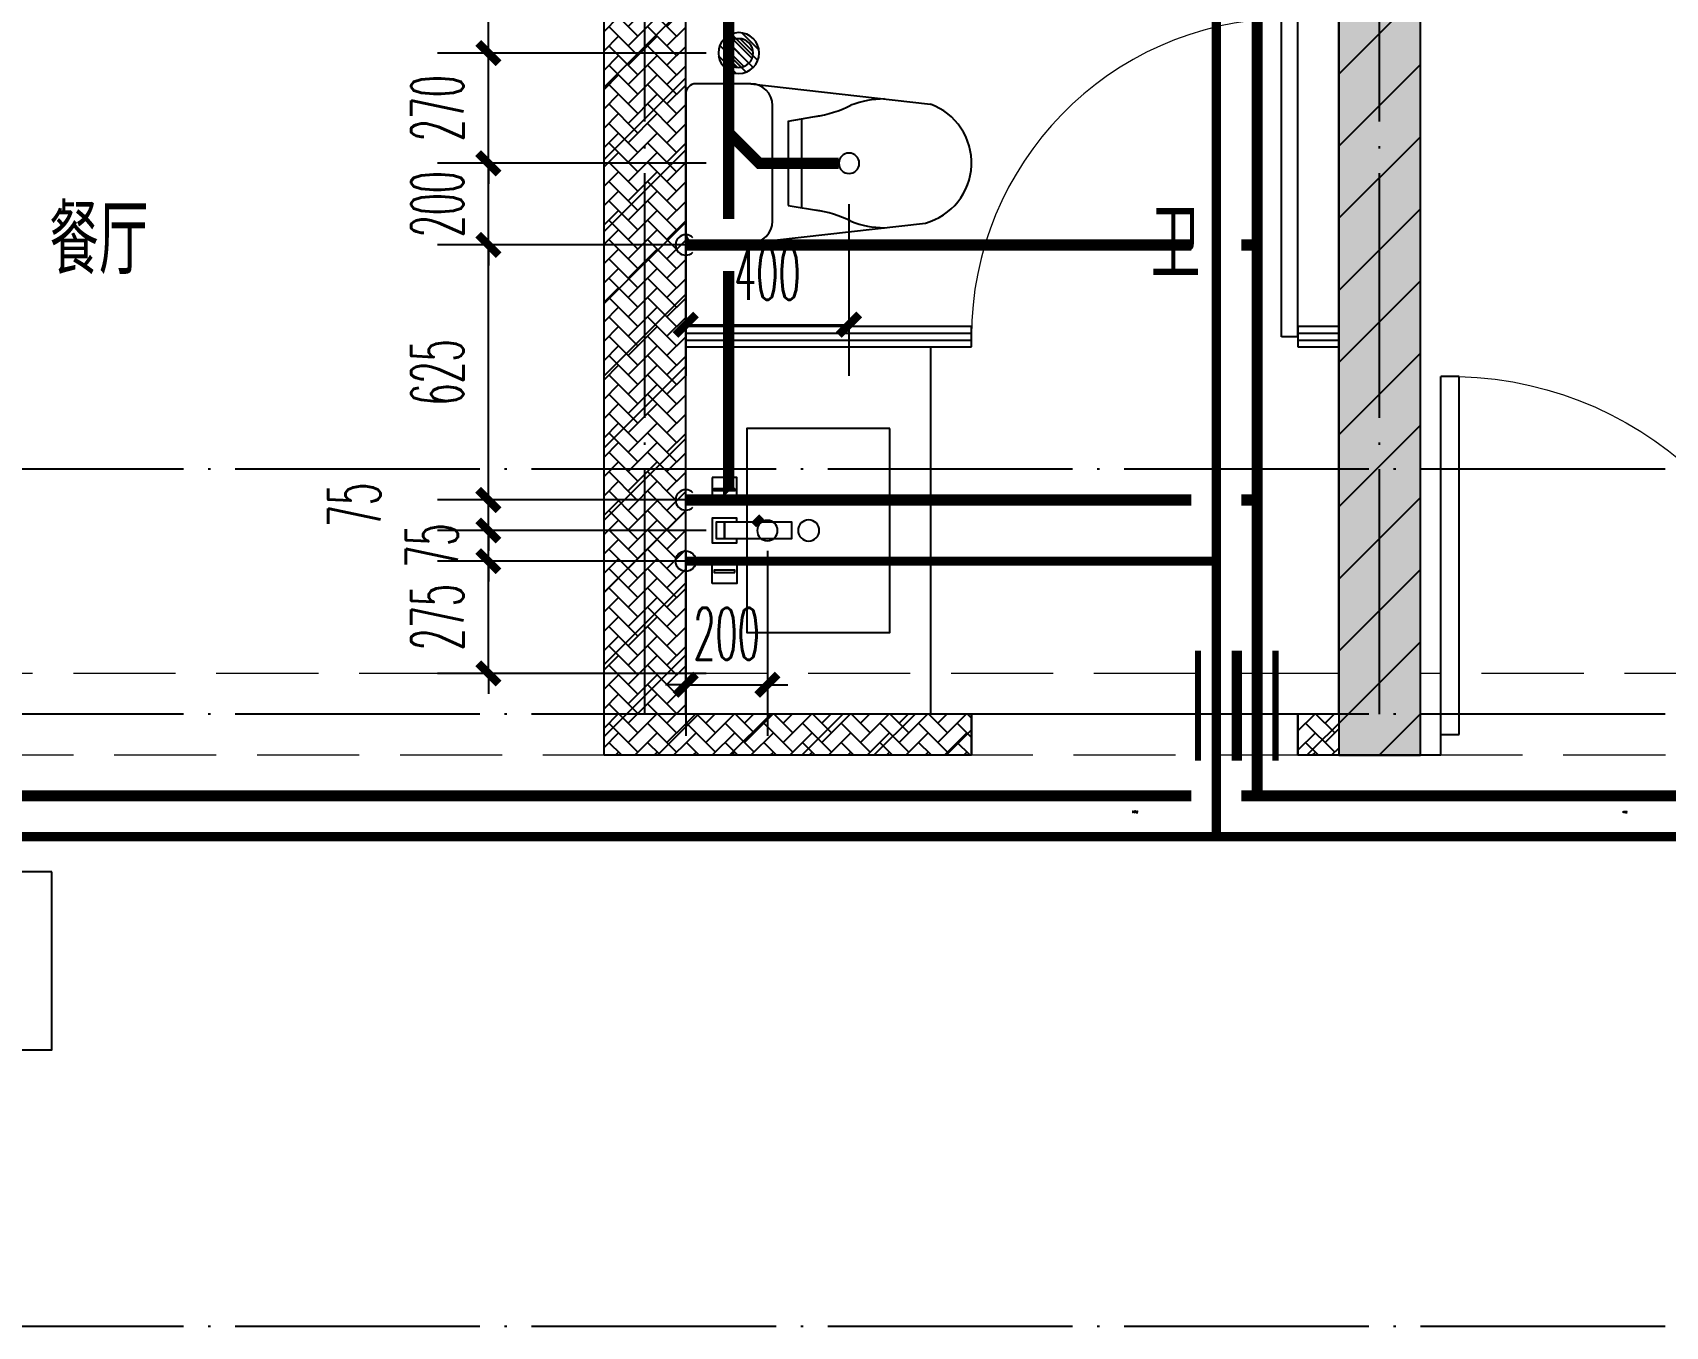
# Model space of a CAD drawing. Extents: x 27938 to 1507990, y 110129 to 923079.
# Drawn here: x 1218264 to 1222264, y 585624 to 588794 of the extents above; entities that cross this region are included whole.
import ezdxf

# ---------------------------------------------------------------- set-up
doc = ezdxf.new("R2010")
doc.units = 0
doc.header["$LTSCALE"] = 1000
doc.header["$MEASUREMENT"] = 0
doc.linetypes.add('DASH', pattern=[0.35, 0.25, -0.1])
doc.linetypes.add('DOTE', pattern=[2.4200000000000004, 2, -0.2, 0.02, -0.2])
for name, color, linetype in [('----建筑底图', 8, 'Continuous'), ('COLUMN', 9, 'Continuous'), ('CURTWALL', 4, 'Continuous'), ('DIM_SYMB', 3, 'Continuous'), ('DOTE', 1, 'Continuous'), ('EQUIP_地漏', 7, 'Continuous'), ('EQUIP_污水', 7, 'Continuous'), ('IP-bath&kitchen-JOHNSON', 4, 'Continuous'), ('LVTRY', 6, 'Continuous'), ('P-bath&kitchen-JOHNSON', 4, 'Continuous'), ('PIPE-不分区热给水', 5, 'RJ'), ('PIPE-不分区给水', 3, 'J'), ('PIPE-污水', 2, 'W'), ('PUB_HATCH', 8, 'Continuous'), ('PUB_TEXT', 4, 'Continuous'), ('VALVE_不分区给水', 7, 'Continuous'), ('VPIPE-不分区热给水', 5, 'Continuous'), ('VPIPE-不分区给水', 3, 'Continuous'), ('WALL', 9, 'Continuous'), ('WINDOW', 4, 'Continuous'), ('WINDOW_TEXT', 7, 'Continuous'), ('保温', 6, 'Continuous')]:
    doc.layers.add(name, color=color, linetype=linetype)
doc.layers.add('S-L主梁线', color=4, linetype='DASH', plot=False)
doc.styles.add('_TCH_DIM_T3', font='SIMPLEX.shx', dxfattribs={"width": 0.4941176470588236, "bigfont": 'GBCBIG.shx'})
doc.styles.add('_TCH_WINDOW', font='SIMPLEX.shx', dxfattribs={"width": 0.7, "height": 3.5, "bigfont": 'GBCBIG.shx'})
doc.styles.get("Standard").update_dxf_attribs({"font": 'gbenor.shx', "bigfont": 'gbcbig.shx'})
doc.linetypes.add('J', pattern='A,3,-0.2,["J",Standard,S=0.25,R=0,X=-0.1,Y=-0.115],-0.2', length=3.4)
doc.linetypes.add('RJ', pattern='A,3,-0.2,["RJ",Standard,S=0.25,R=0,X=-0.1,Y=-0.115],-0.35', length=3.55)
doc.linetypes.add('W', pattern='A,3,-0.2,["W",Standard,S=0.25,R=0,X=-0.1,Y=-0.115],-0.2', length=3.4)
doc.dimstyles.new('_TWT_ARCH&&50', dxfattribs={"dimtxt": 127.5, "dimasz": 50, "dimexe": 125, "dimexo": 150, "dimgap": 61.25000000000001, "dimtad": 1, "dimdec": 0, "dimzin": 0, "dimdsep": 46, "dimtxsty": '_TCH_DIM_T3', "dimblk": 'ARCHTICK', "dimcen": 0.09, "dimclrt": 7, "dimazin": 2, "dimtfac": 1, "dimtdec": 0, "dimtix": 1, "dimtmove": 2, "dimatfit": 3, "dimfxl": 1, "dimtolj": 1, "dimtzin": 0, "dimarcsym": 0})
pattern_1 = [(45, (0, 0), (0, 47.41575231924514), [100.584, -33.528]), (135, (23.70786, 23.70786), (3.05311331771918e-15, 47.41575231924513), [100.584, -33.528])]
pattern_2 = [(45, (0, 89.755675), (-88.38838300365748, 88.3883830036575), [])]

# ---------------------------------------------------------------- blocks, each defined once
blk = doc.blocks.new('GFDGFSDFGD')
at = {"layer": 'PUB_HATCH'}
blk.add_hatch(color=256, dxfattribs=at).paths.add_polyline_path([(440466.568470567, 373023.7242148577), (440466.568470567, 372823.7242148577), (440816.568470567, 372823.7242148577), (440816.5684693679, 370023.7242154307), (441016.5684693679, 370023.7242154307), (441016.568470567, 373023.7242148577)])
at = {"layer": 'COLUMN', "color": 6}
for p, q in [((441016.5684693679, 370023.7242154307), (441016.568470567, 373023.7242148577)), ((440816.568470567, 372823.7242148577), (440816.5684693679, 370023.7242154307)), ((440816.5684693679, 370023.7242154307), (441016.5684693679, 370023.7242154307))]:
    blk.add_line(p, q, dxfattribs=at)
blk = doc.blocks.new('GDFGDGRD')
at = {"layer": '保温', "linetype": 'ByBlock', "ltscale": 10}
h = blk.add_hatch(dxfattribs=at)
h.set_pattern_fill('AR-HBONE', color=251, scale=55)
h.set_pattern_definition(pattern_1)
h.paths.add_polyline_path([(439016.5790388767, 370023.7249376682), (439016.5712974954, 372023.7235304342), (439216.5712974836, 372023.7237229171), (439216.5790388649, 370023.7251301511)])
h = blk.add_hatch(dxfattribs=at)
h.set_pattern_fill('AR-HBONE', color=251, scale=55)
h.set_pattern_definition(pattern_1)
h.paths.add_polyline_path([(439216.5790388254, 370023.7249240499), (439216.5783954095, 370123.7247249204), (439916.5783955253, 370123.7247250654), (439916.5790389413, 370023.724924195)])
h = blk.add_hatch(dxfattribs=at)
h.set_pattern_fill('AR-HBONE', color=251, scale=55)
h.set_pattern_definition(pattern_1)
h.paths.add_polyline_path([(440716.5790389128, 370023.7249240321), (440716.5783954969, 370123.7247249025), (440816.5681615616, 370123.724930781), (440816.5688049775, 370023.7251299106)])
blk = doc.blocks.new('rrrrrrrrrrrra')
at = {"color": 0}
for p, q in [((252.6024353011744, 483.7312025176361), (-87.39756469882559, 483.7312025176361)), ((-112.3975646988256, 458.7312025176361), (-112.3975646988256, 324.3323662159964)), ((277.6024353011744, 324.3323662159964), (277.6024353011744, 458.7312025176361)), ((-112.3975646988256, 324.3323662159964), (-63.69972878636327, -103.3637925456278)), ((277.6024353011744, 324.3323662159964), (227.5135563242948, -115.5808400628157)), ((-59.12511469877791, 271.0599162159488), (224.3299853011267, 271.0599162159488)), ((-20.6103619200876, 232.4137265472673), (-34.18044077546801, 153.6153487120755)), ((191.3197469591396, 200.4502565474249), (-26.11487635679077, 200.4502565474249)), ((185.8152325224364, 232.4137265477329), (-20.6103619200876, 232.4137265472673)), ((185.8152325224364, 232.4137265477329), (199.3853113778168, 153.6153487125412))]:
    blk.add_line(p, q, dxfattribs=at)
for centre, radius, start, end in [((-87.39756469882559, 458.7312025176361), 25, 90, 180), ((252.6024353011744, 458.7312025176361), 25, 0, 90), ((-59.12511469877791, 324.3323662164621), 53.27245000000602, 180, 270), ((224.3299853008939, 324.3323662164621), 53.27245000000253, 270, 0), ((-322.583031725022, 209.8070477982983), 293.8257332377133, 333.5368539848596, 351.4828191908725), ((487.787902327138, 209.8070477982983), 293.8257332377133, 188.5171808091275, 206.4631460151405), ((148.969911527005, -3.179016253445297), 224.0767612256445, 158.5202191710939, 180), ((16.2349590753438, -3.179016253445297), 224.0767612256723, 0, 21.47978082890611), ((83.83053322241176, -63.61970424279571), 152.7899563564, 195.0773243454172, 340.1181212308546)]:
    blk.add_arc(centre, radius, start, end, dxfattribs=at)
blk = doc.blocks.new('A$C1E0F638F')
at = {"color": 0}
for points in [[(499.7003750004806, 435.1003879043274), (499.7003750004806, 85.1003879038617), (-4.325015470385551e-05, 85.10038790432736), (-4.325015470385551e-05, 435.1003879038617)], [(269.850552206859, 30.00024752598256), (229.850552206859, 30.00024752644822), (229.850552206859, 195.0002475259826), (269.850552206859, 195.0002475264482)], [(119.850552206859, 0.0002475259825587273), (179.850552206859, 0.0002475259825587273), (179.850552206859, 60.00024752598256), (119.850552206859, 60.00024752598256)], [(146.850552206859, 55.00024752598256), (152.850552206859, 55.00024752644822), (152.850552206859, 5.00024752644822), (146.850552206859, 5.00024752644822)], [(379.850552206859, 0.0002475259825587273), (319.850552206859, 0.0002475264482200146), (319.850552206859, 60.00024752644822), (379.850552206859, 60.00024752644822)], [(352.850552206859, 55.00024752598256), (346.850552206859, 55.00024752598256), (346.850552206859, 5.000247525982559), (352.850552206859, 5.000247525982559)], [(229.850552206859, 30.00024752644822), (269.850552206859, 30.00024752598256), (269.850552206859, 10.00024752598256), (229.850552206859, 10.00024752644822)]]:
    blk.add_lwpolyline(points, close=True, dxfattribs=at)
blk.add_lwpolyline([(269.850552206859, 60.00024752598256), (279.850552206859, 60.00024752598256), (279.850552206859, 0.0002475264482200146), (219.850552206859, 0.0002475259825587273), (219.850552206859, 60.00024752598256), (229.850552206859, 60.00024752644822)], dxfattribs=at)
blk.add_circle((249.850552206859, 236.2614032463171), 26, dxfattribs=at)
blk = doc.blocks.new('$lvtry$00000171')
at = {"color": 0}
for p, q in [((-74.24621202462731, 10.60660171788186), (-10.60660171788186, 74.24621202462731)), ((-69.81875867368217, -27.39235180270043), (27.39235180242758, 69.81875867368217)), ((-53.03300858900184, -53.03300858886359), (53.03300858900184, 53.03300858886359)), ((-27.39235180242758, -69.81875867368217), (69.81875867368217, 27.39235180270043)), ((10.60660171788186, -74.24621202462731), (74.24621202462731, -10.60660171788186))]:
    blk.add_line(p, q, dxfattribs=at)
blk.add_circle((0, 0), 75, dxfattribs=at)
blk.add_point((0, 0), dxfattribs=at)
blk = doc.blocks.new('135')
blk.add_hatch(color=0).paths.add_polyline_path([(4.76418280357393, 1.812162386259842), (3.614183923258678, -0.9586682789313272), (-4.698308072380313, 2.491328362025341), (-3.548309192054148, 5.262159027231063)])
at = {"color": 0}
for p, q in [((-6.34257382159194, 2.632406550414998), (5.421245566391007, -2.250020692198631)), ((-5.698204626369259, 2.906323017595241), (-5.160113183243083, 2.682994842084553)), ((-5.555794630552554, 18.93025617586591), (-3.355794630551827, 19.41189882087838)), ((-3.355794630551827, 19.41189882087838), (-5.502586708164016, 19.38346581543646)), ((5.249555696867901, 10.9245783101278), (-5.25044430312846, 10.93328680312606)), ((5.227938415449898, 9.660595023749009), (-5.205485498692723, 9.660595023727183)), ((-5.160113183243083, 2.682994842084553), (-3.818447822857706, 5.915630618167598)), ((-5.000000000007275, 10.93307908955376), (-5.000000000007275, 30.53458335841333)), ((-3.818447822857706, 5.915630618167598), (5.417654394495911, 2.08230101709978)), ((0, -9.095e-13), (-7.276000000000001e-12, 39.11915162772765)), ((5.617387633388716, 18.86060526279379), (3.417387633387988, 19.34224790780627)), ((3.417387633387988, 19.34224790780627), (5.564179711000178, 19.31381490236435)), ((4.075989034128724, -1.150334758983262), (5.417654394495911, 2.08230101709978)), ((4.999999999996362, 10.92478528669653), (4.999999999992723, 32.30060393840449)), ((4.075989034125087, -1.150334758983262), (5.7233188174323, -1.834038541420341))]:
    blk.add_line(p, q, dxfattribs=at)
for centre, radius, start, end in [((6.161034868437128, 15.83646535001662), 13.51105029248686, 151.0147378050733, 204.8403314206463), ((13.49583268638525, 4.204098348475781), 20.48112573357894, 163.092431708237, 182.0011966084188), ((-5.975522388205718, 3.562607190228845), 1, 184.2275252268287, 248.4661137629982), ((13.54264475737364, 4.193994001077044), 19.52885339284392, 163.7443120071847, 182.5268738689926), ((8.625610374787357, 15.4674340699994), 14.59806099666519, 166.2780045267358, 198.0953497200314), ((-5.467505949505721, 3.349919817060253), 0.5, 181.9385014602077, 247.2597126889964), ((-5.220308285297505, 22.14142036417525), 0.5, 335.7643365041333, 151.0147378054934), ((3.827398038803949, 18.06844884589281), 9.42220170707689, 155.7643365036202, 171.9772791662345), ((5.153695528464595, 22.26171150950449), 0.5, 29.84246110022977, 204.5740373216479), ((-5.946870150815811, 17.18555889137405), 11.70614123311011, 10.4750181798539, 24.57403732164799), ((29.07817214454553, 6.708467335577552), 24.03224306675829, 172.943947749341, 199.2318175570648), ((-6.288615623223449, 15.43590622998363), 12.3887641438454, 338.644919711974, 16.04760207510264), ((-6.035673477003001, 15.84248269684667), 13.39994098009156, 334.9111406033848, 29.84246110034611), ((26.37160870551816, 6.273545375245702), 20.6409126368038, 169.1453753653255, 199.9525787155704), ((5.869786496521555, -1.169297062749137), 1.170107913508445, 247.4597126892894, 19.95257871601565), ((5.914985297487874, -1.372233430550295), 0.5, 247.4597126892894, 19.23181755750988)]:
    blk.add_arc(centre, radius, start, end, dxfattribs=at)
blk.add_open_spline([(-5.000000000007275, 30.53458335841333), (-4.10443294849756, 31.33336597555081), (-2.288282033354334, 32.95324444101334), (0.90438098919185, 29.19536669430727), (3.450096077842316, 31.12548990286359), (4.999999999992723, 32.30060393840449)], degree=3, knots=[0, 0, 0, 0, 3.066329070407599, 6.218313121244897, 11.12413523619883, 11.12413523619883, 11.12413523619883, 11.12413523619883], dxfattribs=at)
blk = doc.blocks.new('SDFAWERAWER')
at = {"layer": 'LVTRY', "color": 0}
for p, q in [((593987.7654218215, -1242190.543110286), (593978.1679464299, -1242213.999597729)), ((594017.0860310916, -1242202.539954511), (593987.7654218215, -1242190.543110286)), ((594015.8193360465, -1242220.432964417), (594027.1688849085, -1242192.714558183)), ((594022.6186791044, -1242211.427743668), (594029.8341162818, -1242193.80586096)), ((594025.3530065713, -1242210.830205286), (594031.0932591765, -1242196.811088268)), ((594027.1688849085, -1242192.714558183), (594033.0323939191, -1242195.115424288)), ((594029.8341162818, -1242193.80586096), (594031.0932591765, -1242196.811088268)), ((594032.1593517042, -1242197.24760937), (594033.0323939191, -1242195.115424288)), ((594033.0323939191, -1242195.115424288), (594033.976751101, -1242197.369344781)), ((594033.7584905497, -1242197.902391045), (594033.9763517794, -1242197.370320023)), ((593941.1893833182, -1242210.071718162), (593783.7054442759, -1242594.768872668)), ((593964.6458707345, -1242219.669193542), (593807.1619316919, -1242604.366348048)), ((593941.1893833182, -1242210.071718162), (593964.6458707345, -1242219.669193542)), ((594007.4885557, -1242225.996441955), (593978.1679464299, -1242213.999597729)), ((594015.8193360465, -1242220.432964417), (594021.6828450572, -1242222.833830523)), ((594025.7000045974, -1242203.902384486), (594018.4845674199, -1242221.524267195)), ((594018.4845674199, -1242221.524267195), (594021.4897947444, -1242220.265124338)), ((594025.3530065713, -1242210.830205286), (594021.4897947444, -1242220.265124338)), ((594022.5558872721, -1242220.70164544), (594021.6828450572, -1242222.833830523)), ((594021.6828450572, -1242222.833830523), (594023.9367655669, -1242221.889473379)), ((594024.1550261178, -1242221.356427115), (594023.937164888, -1242221.888498138)), ((594027.746431214, -1242234.285170699), (594078.3911199654, -1242255.006992549)), ((594047.2517495372, -1242200.933083513), (594035.9092786319, -1242228.654386825)), ((594035.9092786319, -1242228.654386825), (594038.5747885434, -1242229.745009019)), ((594037.3439066054, -1242210.828683256), (594087.9885953569, -1242231.550505105)), ((594038.5747885434, -1242229.745009019), (594045.1743897707, -1242213.615406493)), ((594038.5747885434, -1242229.745009019), (594041.579694262, -1242228.485098852)), ((594041.579694262, -1242228.485098852), (594051.1771696536, -1242205.028611409)), ((594049.9172594484, -1242202.023705706), (594043.3176582216, -1242218.153308231)), ((594047.2517495372, -1242200.933083513), (594049.9172594484, -1242202.023705706)), ((594049.9172594484, -1242202.023705706), (594051.1771696536, -1242205.028611409)), ((594057.0670404839, -1242246.282014925), (594066.6645158757, -1242222.825527482)), ((593783.7054442759, -1242594.768872668), (593807.1619316919, -1242604.366348048)), ((593803.2340521519, -1242641.344911171), (593812.8315275433, -1242617.888423728)), ((593812.8315275433, -1242617.888423728), (593842.1521368134, -1242629.885267953)), ((593842.1521368134, -1242629.885267953), (593832.554661422, -1242653.341755396)), ((593845.157042532, -1242628.625357786), (593833.814571627, -1242656.346661099)), ((593847.8225524705, -1242629.715979991), (593836.4800815652, -1242657.437283303)), ((593845.157042532, -1242628.625357786), (593842.1521368134, -1242629.885267953)), ((593847.8225524705, -1242629.715979991), (593845.157042532, -1242628.625357786)), ((593847.1421213057, -1242661.799772115), (593858.4845922105, -1242634.078468803)), ((593849.807631217, -1242662.890394308), (593861.150102122, -1242635.169090996)), ((593852.0613105225, -1242661.945461682), (593862.0950347865, -1242637.422770285)), ((593858.4845922105, -1242634.078468803), (593861.150102122, -1242635.169090996)), ((593861.150102122, -1242635.169090996), (593862.0950347865, -1242637.422770285)), ((593803.2340521519, -1242641.344911171), (593832.554661422, -1242653.341755396)), ((593833.814571627, -1242656.346661099), (593832.554661422, -1242653.341755396)), ((593836.4800815652, -1242657.437283303), (593833.814571627, -1242656.346661099)), ((593847.1421213057, -1242661.799772115), (593849.807631217, -1242662.890394308))]:
    blk.add_line(p, q, dxfattribs=at)
blk.add_lwpolyline([(593823.4857289928, -1242716.975934958), (594045.7556563742, -1242173.940086161), (594036.5013807861, -1242170.150840413), (593814.2314534048, -1242713.186689209)], close=True, dxfattribs=at)
blk.add_arc((594075.2654484361, -1242240.036391133), 15.29342111015146, 281.7932153755734, 33.70187580186141, dxfattribs=at)
for centre, major_axis, start_param, end_param in [((593974.2417065077, -1242223.595433476), (3.926239933352681, 9.595835773426348), 0, 1.570796326794897), ((593816.7577674654, -1242608.292587982), (13.52371531371392, 33.05232318957029), 1.570796326794897, 3.141592653589793), ((593816.7577674654, -1242608.292587982), (3.926239933352681, 9.595835773426348), 1.570796326794897, 3.141592653589793)]:
    blk.add_ellipse(centre, major_axis=major_axis, ratio=1, start_param=start_param, end_param=end_param, dxfattribs=at)
at = {"layer": 'P-bath&kitchen-JOHNSON', "color": 0, "linetype": 'DASH'}
blk.add_arc((593809.7670385346, -1242714.004828131), 586.199339652145, 67.53694625199444, 157.1324720308851, dxfattribs=at)
at = {"layer": 'LVTRY', "color": 8, "xscale": -1, "rotation": 157.7329157530927}
blk.add_blockref('135', (594045.2713309255, -1242161.927690595), dxfattribs=at)
blk = doc.blocks.new('A$C5DCB2F21')
at = {"layer": 'IP-bath&kitchen-JOHNSON', "color": 0}
for p, q in [((-68.28558143033297, -213.1606503543517), (-157.7014214626688, -274.9614281078248)), ((68.16970908802614, -213.1606503543517), (157.5855491203619, -274.9614281078248)), ((-0.0579361711279489, -261.3536447175793), (-0.0579361711570528, -424.6555120690827))]:
    blk.add_line(p, q, dxfattribs=at)
for centre, major_axis, ratio, start_param, end_param in [((0.0421103943663184, -178.7724866370772), (-50.96224410476142, 6.55561e-11), 0.9900522014073144, -1.362970376127611, 4.504563029716158), ((0.0421103943663184, -177.7692267618913), (-26.80467913510691, 8.690706e-10), 0.9948122416210567, -1.167676844559286, 4.309269498205915)]:
    blk.add_ellipse(centre, major_axis=major_axis, ratio=ratio, start_param=start_param, end_param=end_param, dxfattribs=at)
at = {"layer": 'LVTRY', "color": 0}
for p, q in [((73.60639230580999, 0), (-73.60639230580999, 0)), ((-10.47308850636909, -173.5162652194049), (-10.47308850636909, -49.2578386965979)), ((10.5573092952909, -173.5162652194049), (10.5573092952909, -49.2578386965979))]:
    blk.add_line(p, q, dxfattribs=at)
blk.add_lwpolyline([(73.60639230580999, 0), (73.60639230580999, -15.772798351245), (-73.60639230580999, -15.772798351245), (-73.60639230580999, 0)], dxfattribs=at)
for points in [[(-26.29978149385716, -30.6730770759059, -0.3641418619200349), (-37.77772499481944, -15.772798351245, -0.0204951839784475)], [(-10.47308850636909, -49.43990604687496, 0.214893116671168), (-26.29978149385716, -30.6730770759059, 7.649644273232357)], [(10.5573092952909, -49.2578386965979, -0.2143900455666535), (26.29978149385716, -30.6730770759059, -7.649644273232357)], [(26.29978149385716, -30.6730770759059, 0.3641418619200187), (37.77772499482671, -15.772798351245, 0.0204951839784475)]]:
    blk.add_lwpolyline(points, format="xyb", dxfattribs=at)
blk.add_arc((0.0421103944609058, -173.5162652194049), 10.51519890083, 180, 0, dxfattribs=at)
for centre, major_axis, ratio, start_param, end_param in [((0.0421103943663184, -181.2952494334531), (53.64446843239703, 4.6092399e-09), 0.9875770290783108, 1.768090240399728, 7.656687720196345), ((-12.41473554639378, -164.737432311369), (1.3012e-12, 1.432845619463478), 0.8500000000096485, -1.570796326743344, 4.712388980436241), ((-12.41473554639378, -189.1718906858077), (-2.801241e-10, 1.432845619478029), 0.8500000000010158, 4.712388980259137, 10.99557428743872), ((12.49895633515552, -164.737432311369), (-1.089747e-10, 1.432845619463478), 0.8500000000096485, 4.712388980370823, 10.99557428755041), ((12.49895633515552, -189.1718906858077), (-3.904000999999999e-10, 1.43284561947803), 0.8500000000010156, 4.712388980193717, 10.9955742873733)]:
    blk.add_ellipse(centre, major_axis=major_axis, ratio=ratio, start_param=start_param, end_param=end_param, dxfattribs=at)
blk = doc.blocks.new('$TCHSYS$DOOR2D')
for p, q in [((0.45, 0.9750000000000001), (0.5000000000000002, 0.9750000000000001)), ((0.45, 0), (0.45, 0.9750000000000001)), ((0.5, 0), (0.5, 0.9750000000000001)), ((0.5, 0), (0.45, 0))]:
    blk.add_line(p, q)
at = {"lineweight": 13}
blk.add_arc((0.475, 0), 0.975, 91.4692835813538, 180, dxfattribs=at)
blk = doc.blocks.new('DSGDFGF')
at = {"layer": 'CURTWALL', "color": 0}
for p, q in [((676992.3193099007, 342105.3318189482), (676292.3193125755, 342105.3318188789)), ((676292.3193125755, 342105.3318188789), (676292.3193125804, 342055.3318188789)), ((676292.3193125771, 342088.6651522122), (676992.3193101969, 342088.6651522689)), ((676992.3193099055, 342055.3318189486), (676992.3193099007, 342105.3318189482)), ((677892.3193125913, 342105.3318190337), (677792.3193100533, 342105.3318190256)), ((677792.3193100533, 342105.3318190256), (677792.3193100581, 342055.3318190261)), ((677792.3193101969, 342088.6651523464), (677892.319312593, 342088.665152367)), ((677892.3193125962, 342055.3318190337), (677892.3193125913, 342105.3318190337)), ((676292.3193125788, 342071.9984855456), (676992.3193101985, 342071.9984856088)), ((676292.3193125804, 342055.3318188789), (676992.3193099055, 342055.3318189486)), ((677792.3193101985, 342071.9984856863), (677892.3193125946, 342071.9984857004)), ((677792.3193100581, 342055.3318190261), (677892.3193125962, 342055.3318190337))]:
    blk.add_line(p, q, dxfattribs=at)
at = {"layer": 'IP-bath&kitchen-JOHNSON', "color": 0}
for p, q in [((676542.331932724, 342985.0196551088), (677892.3295454062, 342985.0196507949)), ((676542.331932724, 342950.0196551071), (677192.3295454478, 342950.0196505642)), ((676542.331932724, 342940.0196551071), (677192.3413922582, 342940.0196503444)), ((677192.3413922582, 342940.0196503444), (677192.3413922533, 342950.0196505642)), ((677892.3295454031, 342940.0196503291), (677792.3295457542, 342940.0196503627)), ((677792.3295457542, 342930.0196503627), (677792.329545758, 342940.0196503627)), ((677892.3295454031, 342930.0196503291), (677792.3295457542, 342930.0196503627)), ((676542.331932724, 342905.019720073), (677892.3295454059, 342905.0196507949))]:
    blk.add_line(p, q, dxfattribs=at)
for points in [[(676542.3319719185, 343855.3312094221), (676542.3319289016, 342905.0196913155), (676292.3295242395, 342905.0197074407)], [(676492.3319719185, 343855.3312094221), (676492.331953106, 343005.0197000016), (676292.3295265906, 343005.0197000032)]]:
    blk.add_lwpolyline(points, dxfattribs=at)
at = {"layer": 'LVTRY', "color": 0}
blk.add_lwpolyline([(676892.3193115182, 341155.3318184384), (676292.319311518, 341155.3318184384), (676292.3193115267, 342055.3308562199), (676892.3193115271, 342055.3308562199)], close=True, dxfattribs=at)
at = {"layer": 'CURTWALL', "color": 0, "xscale": 800, "yscale": 800, "zscale": 50, "rotation": 5.54452612062199e-09}
blk.add_blockref('$TCHSYS$DOOR2D', (677392.3193099796, 342080.3318189853), dxfattribs=at)
at = {"layer": 'IP-bath&kitchen-JOHNSON', "color": 8}
for name, p, rotation in [('A$C5DCB2F21', (676542.3428769042, 343480.3272782623), 90.00848852444699), ('SDFAWERAWER', (-342526.1847909405, 1268090.515878983), 22.25976934310714)]:
    blk.add_blockref(name, p, dxfattribs=dict(at, rotation=rotation))
at = {"layer": 'LVTRY', "color": 8, "xscale": -0.6666666667107826, "yscale": 0.6666666667107826}
for p in [(676672.3319719185, 343725.3312094244), (676422.3295454204, 342775.3312094267)]:
    blk.add_blockref('$lvtry$00000171', p, dxfattribs=at)
at = {"layer": 'LVTRY', "color": 8, "extrusion": (0, 0, -1), "xscale": -1, "zscale": -1, "rotation": 270}
blk.add_blockref('rrrrrrrrrrrra', (-676776.0631769253, 342422.5730388308), dxfattribs=at)
at = {"layer": 'LVTRY', "color": 8, "xscale": -1, "rotation": 270}
blk.add_blockref('A$C1E0F638F', (676357.2294132968, 341355.6371924866), dxfattribs=at)
blk = doc.blocks.new('$DorLib2D$00000001')
for p, q in [((0.45, 0.9750000000000001), (0.5000000000000002, 0.9750000000000001)), ((0.45, 0), (0.45, 0.9750000000000001)), ((0.5, 0), (0.5, 0.9750000000000001)), ((0.5, 0), (0.45, 0))]:
    blk.add_line(p, q)
at = {"lineweight": 13}
blk.add_arc((0.475, 0), 0.975, 91.4692835813538, 180, dxfattribs=at)
blk = doc.blocks.new('A$C149A4CC3')
at = {"layer": 'PUB_HATCH'}
h = blk.add_hatch(dxfattribs=at)
h.set_pattern_fill('普通砖', color=256, scale=50, style=0)
h.set_pattern_definition(pattern_2)
h.paths.add_polyline_path([(-6599.999989863069, -19510.08435540341), (-6399.999989860926, -19410.08435537703), (-6399.999989803, -16710.08435553264), (-6499.999989792996, -16643.41768886242), (-6599.999989802998, -16710.08435552516)])
h = blk.add_hatch(dxfattribs=at)
h.set_pattern_fill('普通砖', color=256, scale=50, style=0)
h.set_pattern_definition(pattern_2)
h.paths.add_polyline_path([(-4699.99998984116, -19443.41768843429), (-4599.99998984556, -19410.08435498421), (-4599.999989778655, -16710.08435558144), (-4699.99998977959, -16643.41768891724), (-4799.999989778652, -16710.08435558356), (-4799.999989845557, -19410.08435516593)])
h = blk.add_hatch(dxfattribs=at)
h.set_pattern_fill('普通砖', color=256, scale=50, style=0)
h.set_pattern_definition(pattern_2)
h.paths.add_polyline_path([(-6599.999989863069, -19510.08435540341), (-5700.000002692401, -19510.08435528467), (-5700.000002705594, -19410.08435528467), (-6399.999989860926, -19410.08435537703)])
h = blk.add_hatch(dxfattribs=at)
h.set_pattern_fill('普通砖', color=256, scale=50, style=0)
h.set_pattern_definition(pattern_2)
h.paths.add_polyline_path([(-4799.999989845557, -19410.08435516593), (-4900.000002705595, -19410.08435517912), (-4900.000002692401, -19510.08435517911), (-4699.999989832363, -19510.08435515274), (-4699.999989847279, -19443.41768837624)])
h = blk.add_hatch(dxfattribs=at)
h.set_pattern_fill('普通砖', color=256, scale=50, style=0)
h.set_pattern_definition(pattern_2)
h.paths.add_polyline_path([(-4699.999989850719, -19510.08435497858), (-4549.999985032288, -19510.08435498701), (-4549.999985026662, -19410.08435498701), (-4599.99998984556, -19410.08435498421), (-4699.99998984116, -19443.41768843429)])
at = {"color": 8}
blk.add_lwpolyline([(-7952.935782775399, -19796.43826830364), (-8958.9357827754, -19796.43826830364), (-8958.9357827754, -20232.43826830364), (-7952.935782775399, -20232.43826830364)], close=True, dxfattribs=at)
at = {"layer": 'DOTE', "color": 169, "linetype": 'DOTE', "ltscale": 0.3}
for p, q in [((-6499.999999315129, -19410.08434694167), (-6499.999999900698, -11458.04734790955)), ((-4699.999999224674, -19410.08434694167), (-4699.999999224674, -11458.04734790955)), ((25039.89799962282, -18810.0843478915), (-25818.76699962281, -18810.08434789133)), ((25039.89799962282, -19410.08434694173), (-25818.76699962281, -19410.08434694167)), ((25039.89799962282, -20910.08434866788), (-25818.76699962281, -20910.08434763114))]:
    blk.add_line(p, q, dxfattribs=at)
at = {"layer": 'WALL', "color": 8}
for p, q in [((-6599.999989863069, -19510.08435540341), (-6599.999989802998, -16710.08435552516)), ((-6399.999989860926, -19410.08435537703), (-6399.999989803, -16710.08435553264)), ((-4799.999989845557, -19410.08435516593), (-4799.999989778652, -16710.08435558356)), ((-4599.99998984556, -19410.08435498421), (-4599.999989778655, -16710.08435558144)), ((-5700.000002705594, -19410.08435528467), (-6399.999989860926, -19410.08435537703)), ((-5700.000002692401, -19510.08435528467), (-5700.000002705594, -19410.08435528467)), ((-4799.999989845557, -19410.08435516593), (-4900.000002705595, -19410.08435517912)), ((-4900.000002705595, -19410.08435517912), (-4900.000002692401, -19510.08435517911)), ((-4549.999985026662, -19410.08435498701), (-4599.99998984556, -19410.08435498421)), ((-4549.999985032288, -19510.08435498701), (-4549.999985026662, -19410.08435498701)), ((-6599.999989863069, -19510.08435540341), (-5700.000002692401, -19510.08435528467)), ((-4900.000002692401, -19510.08435517911), (-4699.999989832363, -19510.08435515274)), ((-4699.999989850719, -19510.08435497858), (-4549.999985032288, -19510.08435498701))]:
    blk.add_line(p, q, dxfattribs=at)
at = {"layer": 'WINDOW', "color": 8, "linetype": 'DASH'}
for p, q in [((-5700.000002705572, -19410.08435528467), (-5700.000002692379, -19510.08435528467)), ((-4900.000002692379, -19510.08435517912), (-4900.000002705572, -19410.08435517912))]:
    blk.add_line(p, q, dxfattribs=at)
at = {"layer": 'WINDOW', "color": 8}
blk.add_line((-4900.000002705572, -19410.08435517912, 800), (-5700.000002705572, -19410.08435528467, 800), dxfattribs=at)
at = {"color": 8}
for name, p in [('GFDGFSDFGD', (-445616.5786988664, -389533.8091794208)), ('GDFGDGRD', (-445616.5787024723, -389533.8091794431)), ('DSGDFGF', (-682692.319314195, -360565.4161739748))]:
    blk.add_blockref(name, p, dxfattribs=at)
at = {"layer": 'WINDOW', "color": 8}
ref = blk.add_blockref('$DorLib2D$00000001', (-4099.999985029455, -19460.08435501234), dxfattribs=dict(at, xscale=900, yscale=-900, zscale=900, rotation=179.9999999967761))
ref.add_attrib('A', 'M0922', (-4104.899985042962, -19651.93417944277), dxfattribs={"layer": 'WINDOW_TEXT', "color": 8, "ltscale": 0.5, "height": 4.25, "rotation": 359.9999999967761, "style": '_TCH_WINDOW', "width": 0.4941176470588236})
at = {"layer": 'PUB_TEXT', "color": 8}
for s, p in [('餐厅', (-7959.294667265029, -18332.28806385148)), ('卫', (-5260.878730027005, -18341.27332845208))]:
    blk.add_text(s, height=168.7943262411347, dxfattribs=at).set_placement(p)
at = {"layer": 'WINDOW_TEXT', "color": 8, "style": '_TCH_WINDOW', "width": 0.4941176470588236}
blk.add_text('DK0822', height=4.25, rotation=7.559466033590132e-09, dxfattribs=at).set_placement((-5305.800002645723, -19651.43417944382))
blk = doc.blocks.new('A$C63B2058D')
at = {"layer": 'S-L主梁线', "color": 0, "linetype": 'DASH', "lineweight": 18}
for p, q in [((7049.998994176043, 3299.999992853496), (7049.998994176043, 1500.001805619453)), ((7249.998994176043, 1500.001805619453), (7249.998994176043, 3299.999992853496)), ((7049.998994176043, 1500.001805619453), (4449.989251778461, 1500.001805619453)), ((8849.989434897609, 1500.001805619453), (7249.998994176043, 1500.001805619453)), ((10149.98908795137, 1500.001805619453), (9049.989434854768, 1500.001805619453)), ((4449.98879713635, 1300.001805619453), (7149.998994176043, 1300.001805619453)), ((7149.998994176043, 1300.001805619453), (8849.989434811985, 1300.001805619453)), ((9049.989434769144, 1300.001805619453), (10049.9890836436, 1300.001805619453))]:
    blk.add_line(p, q, dxfattribs=at)
blk = doc.blocks.new('$VALVE$00000533')
at = {"ltscale": 0.5, "const_width": 25}
for points in [[(-225, 74.99999999999997), (225, 74.99999999999997)], [(-225, -75.00000000000003), (225, -75.00000000000003)]]:
    blk.add_lwpolyline(points, dxfattribs=at)
blk = doc.blocks.new('_ArchTick')
at = {"color": 0, "linetype": 'ByBlock', "const_width": 0.4}
blk.add_lwpolyline([(-0.5, -0.5), (0.5, 0.5)], dxfattribs=at)
blk = doc.blocks.new('*D367')
at = {"layer": 'Defpoints', "color": 0}
for p in [(1219863.693153447, 587673.9751751097), (1220063.693153447, 587673.9751751097), (1220063.693153447, 587196.1380000018)]:
    blk.add_point(p, dxfattribs=at)
at = {"layer": 'DIM_SYMB', "color": 0, "lineweight": -2}
for p, q in [((1219863.693153447, 587523.9751751097), (1219863.693153447, 587071.1380000018)), ((1220063.693153447, 587523.9751751097), (1220063.693153447, 587071.1380000018)), ((1219863.693153447, 587196.1380000018), (1219813.693153447, 587196.1380000018)), ((1219863.693153447, 587196.1380000018), (1220063.693153447, 587196.1380000018)), ((1220063.693153447, 587196.1380000018), (1220113.693153447, 587196.1380000018))]:
    blk.add_line(p, q, dxfattribs=at)
at = {"layer": 'DIM_SYMB', "color": 0, "lineweight": -2, "xscale": 50, "yscale": 50, "zscale": 50}
blk.add_blockref('_ArchTick', (1219863.693153447, 587196.1380000018), dxfattribs=at)
at = {"layer": 'DIM_SYMB', "color": 0, "lineweight": -2, "xscale": 50, "yscale": 50, "zscale": 50, "rotation": 180}
blk.add_blockref('_ArchTick', (1220063.693153447, 587196.1380000018), dxfattribs=at)
at = {"layer": 'DIM_SYMB', "color": 7, "insert": (1219963.693153447, 587321.1380000018), "char_height": 127.5, "attachment_point": 5, "style": '_TCH_DIM_T3'}
blk.add_mtext('\\A1;200', dxfattribs=at)
blk = doc.blocks.new('*D372')
at = {"layer": 'Defpoints', "color": 0}
for p in [(1219380.081776961, 589374.1631160427), (1220063.693153446, 589374.1631160427), (1220063.693153446, 588743.9750469816)]:
    blk.add_point(p, dxfattribs=at)
at = {"layer": 'DIM_SYMB', "color": 0, "lineweight": -2}
for p, q in [((1219913.693153446, 589374.1631160427), (1219255.081776961, 589374.1631160427)), ((1219380.081776961, 588743.9750469816), (1219380.081776961, 589374.1631160427)), ((1219913.693153446, 588743.9750469816), (1219255.081776961, 588743.9750469816))]:
    blk.add_line(p, q, dxfattribs=at)
at = {"layer": 'DIM_SYMB', "color": 0, "lineweight": -2, "xscale": 50, "yscale": 50, "zscale": 50}
for p, rotation in [((1219380.081776961, 589374.1631160427), 90), ((1219380.081776961, 588743.9750469816), 270)]:
    blk.add_blockref('_ArchTick', p, dxfattribs=dict(at, rotation=rotation))
at = {"layer": 'DIM_SYMB', "color": 7, "insert": (1219255.08177696, 589059.0690815123), "char_height": 127.5, "attachment_point": 5, "rotation": 90, "style": '_TCH_DIM_T3'}
blk.add_mtext('\\A1;630', dxfattribs=at)
blk = doc.blocks.new('*D373')
at = {"layer": 'Defpoints', "color": 0}
for p in [(1219380.081776961, 588743.9750469822), (1220063.693153446, 588743.9750469822), (1220063.693153447, 588473.8193116875)]:
    blk.add_point(p, dxfattribs=at)
at = {"layer": 'DIM_SYMB', "color": 0, "lineweight": -2}
for p, q in [((1219380.081776961, 588743.9750469822), (1219380.081776961, 588793.9750469822)), ((1219913.693153446, 588743.9750469822), (1219255.081776961, 588743.9750469822)), ((1219380.081776961, 588473.8193116875), (1219380.081776961, 588743.9750469822)), ((1219913.693153447, 588473.8193116875), (1219255.081776961, 588473.8193116875)), ((1219380.081776961, 588473.8193116875), (1219380.081776961, 588423.8193116875))]:
    blk.add_line(p, q, dxfattribs=at)
at = {"layer": 'DIM_SYMB', "color": 0, "lineweight": -2, "xscale": 50, "yscale": 50, "zscale": 50}
for p, rotation in [((1219380.081776961, 588743.9750469822), 270), ((1219380.081776961, 588473.8193116875), 90)]:
    blk.add_blockref('_ArchTick', p, dxfattribs=dict(at, rotation=rotation))
at = {"layer": 'DIM_SYMB', "color": 7, "insert": (1219255.081776961, 588608.897179335), "char_height": 127.5, "attachment_point": 5, "rotation": 90, "style": '_TCH_DIM_T3'}
blk.add_mtext('\\A1;270', dxfattribs=at)
blk = doc.blocks.new('*D374')
at = {"layer": 'Defpoints', "color": 0}
for p in [(1219380.081776961, 588473.8193116869), (1220063.693153447, 588473.8193116869), (1220063.693153447, 588273.8193116869)]:
    blk.add_point(p, dxfattribs=at)
at = {"layer": 'DIM_SYMB', "color": 0, "lineweight": -2}
for p, q in [((1219380.081776961, 588473.8193116869), (1219380.081776961, 588523.8193116869)), ((1219913.693153447, 588473.8193116869), (1219255.081776961, 588473.8193116869)), ((1219380.081776961, 588273.8193116869), (1219380.081776961, 588473.8193116869)), ((1219913.693153447, 588273.8193116869), (1219255.081776961, 588273.8193116869)), ((1219380.081776961, 588273.8193116869), (1219380.081776961, 588223.8193116869))]:
    blk.add_line(p, q, dxfattribs=at)
at = {"layer": 'DIM_SYMB', "color": 0, "lineweight": -2, "xscale": 50, "yscale": 50, "zscale": 50}
for p, rotation in [((1219380.081776961, 588473.8193116869), 270), ((1219380.081776961, 588273.8193116869), 90)]:
    blk.add_blockref('_ArchTick', p, dxfattribs=dict(at, rotation=rotation))
at = {"layer": 'DIM_SYMB', "color": 7, "insert": (1219255.081776961, 588373.819311687), "char_height": 127.5, "attachment_point": 5, "rotation": 90, "style": '_TCH_DIM_T3'}
blk.add_mtext('\\A1;200', dxfattribs=at)
blk = doc.blocks.new('*D375')
at = {"layer": 'Defpoints', "color": 0}
for p in [(1219380.081776961, 588273.8193116871), (1220063.693153447, 588273.8193116871), (1220063.693153447, 587648.9751751099)]:
    blk.add_point(p, dxfattribs=at)
at = {"layer": 'DIM_SYMB', "color": 0, "lineweight": -2}
for p, q in [((1219913.693153447, 588273.8193116871), (1219255.081776961, 588273.8193116871)), ((1219380.081776961, 587648.9751751099), (1219380.081776961, 588273.8193116871)), ((1219913.693153447, 587648.9751751099), (1219255.081776961, 587648.9751751099))]:
    blk.add_line(p, q, dxfattribs=at)
at = {"layer": 'DIM_SYMB', "color": 0, "lineweight": -2, "xscale": 50, "yscale": 50, "zscale": 50}
for p, rotation in [((1219380.081776961, 588273.8193116871), 90), ((1219380.081776961, 587648.9751751099), 270)]:
    blk.add_blockref('_ArchTick', p, dxfattribs=dict(at, rotation=rotation))
at = {"layer": 'DIM_SYMB', "color": 7, "insert": (1219255.081776961, 587961.3972433986), "char_height": 127.5, "attachment_point": 5, "rotation": 90, "style": '_TCH_DIM_T3'}
blk.add_mtext('\\A1;625', dxfattribs=at)
blk = doc.blocks.new('*D376')
at = {"layer": 'Defpoints', "color": 0}
for p in [(1219380.081776961, 587648.9751751097), (1220063.693153447, 587648.9751751097), (1220063.693153447, 587573.9751748841)]:
    blk.add_point(p, dxfattribs=at)
at = {"layer": 'DIM_SYMB', "color": 0, "lineweight": -2}
for p, q in [((1219380.081776961, 587648.9751751097), (1219380.081776961, 587698.9751751097)), ((1219913.693153447, 587648.9751751097), (1219255.081776961, 587648.9751751097)), ((1219380.081776961, 587573.9751748841), (1219380.081776961, 587648.9751751097)), ((1219913.693153447, 587573.9751748841), (1219255.081776961, 587573.9751748841)), ((1219380.081776961, 587573.9751748841), (1219380.081776961, 587523.9751748841))]:
    blk.add_line(p, q, dxfattribs=at)
at = {"layer": 'DIM_SYMB', "color": 0, "lineweight": -2, "xscale": 50, "yscale": 50, "zscale": 50}
for p, rotation in [((1219380.081776961, 587648.9751751097), 270), ((1219380.081776961, 587573.9751748841), 90)]:
    blk.add_blockref('_ArchTick', p, dxfattribs=dict(at, rotation=rotation))
at = {"layer": 'DIM_SYMB', "color": 7, "insert": (1219241.866419252, 587536.8990000016), "char_height": 127.5, "attachment_point": 5, "rotation": 90, "style": '_TCH_DIM_T3'}
blk.add_mtext('\\A1;75', dxfattribs=at)
blk = doc.blocks.new('*D377')
at = {"layer": 'Defpoints', "color": 0}
for p in [(1219380.081776961, 587573.9751748841), (1220063.693153447, 587573.9751748841), (1220063.693153447, 587498.9751751097)]:
    blk.add_point(p, dxfattribs=at)
at = {"layer": 'DIM_SYMB', "color": 0, "lineweight": -2}
for p, q in [((1219380.081776961, 587573.9751748841), (1219380.081776961, 587623.9751748841)), ((1219913.693153447, 587573.9751748841), (1219255.081776961, 587573.9751748841)), ((1219380.081776961, 587498.9751751097), (1219380.081776961, 587573.9751748841)), ((1219913.693153447, 587498.9751751097), (1219255.081776961, 587498.9751751097)), ((1219380.081776961, 587498.9751751097), (1219380.081776961, 587448.9751751097))]:
    blk.add_line(p, q, dxfattribs=at)
at = {"layer": 'DIM_SYMB', "color": 0, "lineweight": -2, "xscale": 50, "yscale": 50, "zscale": 50}
for p, rotation in [((1219380.081776961, 587573.9751748841), 270), ((1219380.081776961, 587498.9751751097), 90)]:
    blk.add_blockref('_ArchTick', p, dxfattribs=dict(at, rotation=rotation))
at = {"layer": 'DIM_SYMB', "color": 7, "insert": (1219051.712, 587636.4751751097), "char_height": 127.5, "attachment_point": 5, "rotation": 90, "style": '_TCH_DIM_T3'}
blk.add_mtext('\\A1;75', dxfattribs=at)
blk = doc.blocks.new('*D378')
at = {"layer": 'Defpoints', "color": 0}
for p in [(1219380.081776961, 587498.9751751097), (1220063.693153447, 587498.9751751097), (1220063.693153447, 587223.9756562188)]:
    blk.add_point(p, dxfattribs=at)
at = {"layer": 'DIM_SYMB', "color": 0, "lineweight": -2}
for p, q in [((1219380.081776961, 587498.9751751097), (1219380.081776961, 587548.9751751097)), ((1219913.693153447, 587498.9751751097), (1219255.081776961, 587498.9751751097)), ((1219380.081776961, 587223.9756562188), (1219380.081776961, 587498.9751751097)), ((1219913.693153447, 587223.9756562188), (1219255.081776961, 587223.9756562188)), ((1219380.081776961, 587223.9756562188), (1219380.081776961, 587173.9756562188))]:
    blk.add_line(p, q, dxfattribs=at)
at = {"layer": 'DIM_SYMB', "color": 0, "lineweight": -2, "xscale": 50, "yscale": 50, "zscale": 50}
for p, rotation in [((1219380.081776961, 587498.9751751097), 270), ((1219380.081776961, 587223.9756562188), 90)]:
    blk.add_blockref('_ArchTick', p, dxfattribs=dict(at, rotation=rotation))
at = {"layer": 'DIM_SYMB', "color": 7, "insert": (1219255.081776961, 587361.4754156644), "char_height": 127.5, "attachment_point": 5, "rotation": 90, "style": '_TCH_DIM_T3'}
blk.add_mtext('\\A1;275', dxfattribs=at)
blk = doc.blocks.new('*D379')
at = {"layer": 'Defpoints', "color": 0}
for p in [(1219863.595055559, 588523.9759734973), (1220263.595055559, 588523.9756268917), (1220263.595055559, 588078.2873796294)]:
    blk.add_point(p, dxfattribs=at)
at = {"layer": 'DIM_SYMB', "color": 0, "lineweight": -2}
for p, q in [((1219863.595055559, 588373.9759734973), (1219863.595055559, 587953.2873796294)), ((1220263.595055559, 588373.9756268917), (1220263.595055559, 587953.2873796294)), ((1219863.595055559, 588078.2873796294), (1220263.595055559, 588078.2873796294))]:
    blk.add_line(p, q, dxfattribs=at)
at = {"layer": 'DIM_SYMB', "color": 0, "lineweight": -2, "xscale": 50, "yscale": 50, "zscale": 50, "rotation": 180}
blk.add_blockref('_ArchTick', (1219863.595055559, 588078.2873796294), dxfattribs=at)
at = {"layer": 'DIM_SYMB', "color": 0, "lineweight": -2, "xscale": 50, "yscale": 50, "zscale": 50}
blk.add_blockref('_ArchTick', (1220263.595055559, 588078.2873796294), dxfattribs=at)
at = {"layer": 'DIM_SYMB', "color": 7, "insert": (1220063.595055559, 588203.2873796294), "char_height": 127.5, "attachment_point": 5, "style": '_TCH_DIM_T3'}
blk.add_mtext('\\A1;400', dxfattribs=at)
blk = doc.blocks.new('$TwtSys$00000147')
blk.add_circle((0, 0, 1e-08), 25)
blk = doc.blocks.new('$TwtSys$00000141')
at = {"color": 1}
for p, q in [((-47.09803151780761, 3.836055847277748), (-5.041545145413693, 45.89254221967349)), ((-47.09803151780761, 3.836055847277748), (-5.041545145413693, 45.89254221967349)), ((-43.60958444554853, -17.52724007043071), (17.52724007042889, 43.60958444554853)), ((-43.60958444554853, -17.52724007043071), (17.52724007042889, 43.60958444554853)), ((-33.23401871576607, -33.23401871577153), (33.23401871576607, 33.23401871576425)), ((-33.23401871576607, -33.23401871576971), (33.23401871576607, 33.23401871576425)), ((-16.17805684451741, -43.53063328177632), (43.79137317708955, 16.43879673983065)), ((-16.17805684451741, -43.53063328177632), (43.79137317708955, 16.43879673983247)), ((5.715553844029273, -46.12975947626182), (46.12974035062325, -5.715572969671484)), ((5.715553844029273, -46.12975947626182), (46.12974035062325, -5.715572969671484))]:
    blk.add_line(p, q, dxfattribs=at)
blk.add_circle((0, -1.818989403545856e-12), 47, dxfattribs=at)
blk.add_circle((0, -1.818989403545856e-12), 47, dxfattribs=at)

msp = doc.modelspace()

# ---------------------------------------------------------------- block references
at = {"layer": '----建筑底图'}
msp.add_blockref('A$C149A4CC3', (1226263.606702472, 606534.0600115282), dxfattribs=at)

# ---------------------------------------------------------------- next in the draw order: hatches: boundary and pattern name
at = {"layer": 'PIPE-污水'}
for points in [[(1220043.717453811, 588473.8193118937), (1220033.994735768, 588464.0965934291), (1220038.02201786, 588460.069311647)], [(1220043.717453811, 588473.8193118937), (1220043.717454009, 588460.0693116707), (1220038.02201786, 588460.069311647)], [(1219968.606693195, 587668.9751963613), (1219954.856693283, 587668.9762758189), (1219954.856245631, 587663.2802071136)], [(1219968.606693195, 587668.9751963613), (1219958.883974999, 587659.2524770802), (1219954.856245631, 587663.2802071136)]]:
    msp.add_hatch(color=256, dxfattribs=at).paths.add_polyline_path(points)

# ---------------------------------------------------------------- next in the draw order: linework, layer by layer
at = {"layer": 'PIPE-不分区热给水', "ltscale": 0.25, "const_width": 22.5}
for points in [[(1221163.596480505, 589374.1631160423), (1221163.596480505, 587498.9751746589)], [(1219863.693153447, 587498.9751746586), (1221163.596480506, 587498.9751746589)], [(1221163.596480505, 587498.9751746589), (1221163.596480506, 586823.9756563758)]]:
    msp.add_lwpolyline(points, dxfattribs=at)
at = {"layer": 'PIPE-不分区热给水', "ltscale": 0.35, "const_width": 22.5}
for points in [[(1221163.596480506, 586823.9756563758), (1217263.594995719, 586823.9756563747)], [(1224863.606715707, 586823.9756563767), (1221163.596480506, 586823.9756563758)]]:
    msp.add_lwpolyline(points, dxfattribs=at)
at = {"layer": 'PIPE-不分区给水', "ltscale": 0.25, "const_width": 27.5}
for points in [[(1221263.59648058, 588273.8193116874), (1221263.596480579, 589524.1631160423)], [(1219863.595055559, 588273.819311687), (1221102.346480505, 588273.8193116874)], [(1221224.846480505, 588273.8193116874), (1221263.596480579, 588273.8193116874)], [(1221263.59648058, 587648.975174659), (1221263.59648058, 588273.8193116874)], [(1219863.693153447, 587648.9751746586), (1221102.346480505, 587648.975174659)], [(1221224.846480505, 587648.975174659), (1221263.59648058, 587648.975174659)], [(1221263.59648058, 586923.9756563862), (1221263.59648058, 587648.975174659)], [(1221102.346480506, 586923.9756563861), (1217163.595017452, 586923.9756563819)], [(1221263.59648058, 586923.9756563862), (1221224.846480506, 586923.9756563862)], [(1224763.606715633, 586923.9756563872), (1221263.59648058, 586923.9756563862)]]:
    msp.add_lwpolyline(points, dxfattribs=at)
at = {"layer": 'PIPE-污水', "ltscale": 0.25, "const_width": 27.5}
for points in [[(1219968.693133026, 588768.9750676093), (1219968.693133026, 589593.9750472439)], [(1219968.659232457, 588337.5693114902), (1219968.693133026, 588768.9750676093)], [(1219968.693133073, 588768.9750676093), (1219968.729565725, 588768.9386349578)], [(1220043.717454009, 588473.8193116707), (1219968.717454009, 588548.8193116651)], [(1220043.717454009, 588473.8193116707), (1220238.619376563, 588473.8193116852)], [(1219968.60669324, 587668.9751953215), (1219968.649213299, 588210.0693118839)], [(1220033.684771204, 587603.8971173582), (1220045.929044148, 587591.6528444139)]]:
    msp.add_lwpolyline(points, dxfattribs=at)
at = {"layer": 'VPIPE-不分区热给水'}
msp.add_circle((1219863.693153447, 587498.9751746586), 25, dxfattribs=at)
at = {"layer": 'VPIPE-不分区给水'}
for centre in [(1219863.595055559, 588273.819311687, -6000), (1219863.693153447, 587648.9751746586)]:
    msp.add_arc(centre, 24.99999999999136, 45, 315, dxfattribs=at)

# ---------------------------------------------------------------- next in the draw order: block references
at = {"layer": 'EQUIP_地漏', "xscale": 0.75, "yscale": -0.75, "zscale": 0.75}
for p, rotation in [((1219993.616947582, 588743.975046977), 179.9999999999727), ((1219993.616947575, 588743.9750469817), 180.0000000000155)]:
    msp.add_blockref('$TwtSys$00000141', p, dxfattribs=dict(at, rotation=rotation))
at = {"layer": 'EQUIP_污水', "yscale": -1}
for p, rotation in [((1220263.619362685, 588473.8193116854), 180), ((1220263.619376563, 588473.8193116871), 180.0000000000155), ((1220063.606699799, 587573.9751748824), 180), ((1220063.606713678, 587573.9751748842), 180.0000000000155)]:
    msp.add_blockref('$TwtSys$00000147', p, dxfattribs=dict(at, rotation=rotation))
at = {"layer": 'S-L主梁线', "color": 225, "linetype": 'ByBlock', "lineweight": 18}
msp.add_blockref('A$C63B2058D', (1212613.606707373, 585723.9756636247), dxfattribs=at)
at = {"layer": 'VALVE_不分区给水', "xscale": 0.6, "yscale": -0.6, "zscale": 0.6, "rotation": 269.9999999927761}
for p in [(1221163.596781681, 587144.9480000021, 2000), (1221263.596781755, 587144.9480000021, 2000)]:
    msp.add_blockref('$VALVE$00000533', p, dxfattribs=at)

# ---------------------------------------------------------------- next in the draw order: dimensions: what is measured, and where the dimension line sits
at = {"layer": 'DIM_SYMB'}
for p1, p2, distance, picture, middle in [((1220063.693153446, 588743.9750469816), (1220063.693153446, 589374.1631160427), 683.6113764850888, '*D372', (1219255.08177696, 589059.0690815123)), ((1220063.693153447, 588473.8193116875), (1220063.693153446, 588743.9750469822), 683.6113764850888, '*D373', (1219255.081776961, 588608.897179335)), ((1220063.693153447, 588273.8193116869), (1220063.693153447, 588473.8193116869), 683.6113764860202, '*D374', (1219255.081776961, 588373.819311687)), ((1219863.595055559, 588523.9759734973), (1220263.595055559, 588523.9756268917), -445.68824726210005, '*D379', (1220063.595055559, 588203.2873796294)), ((1220063.693153447, 587648.9751751099), (1220063.693153447, 588273.8193116871), 683.6113764860202, '*D375', (1219255.081776961, 587961.3972433986)), ((1219863.693153447, 587673.9751751097), (1220063.693153447, 587673.9751751097), -477.8371751079103, '*D367', (1219963.693153447, 587321.1380000018)), ((1220063.693153447, 587223.9756562188), (1220063.693153447, 587498.9751751097), 683.6113764860202, '*D378', (1219255.081776961, 587361.4754156644))]:
    dim = msp.add_aligned_dim(p1=p1, p2=p2, distance=distance, dimstyle='_TWT_ARCH&&50', dxfattribs=at)
    dim.commit()
    dim.dimension.update_dxf_attribs({"geometry": picture, "text_midpoint": middle})
for base, p1, p2, picture, middle in [((1219380.081776961, 587573.9751748841), (1220063.693153447, 587498.9751751097), (1220063.693153447, 587573.9751748841), '*D377', (1219051.712, 587636.4751751097)), ((1219380.081776961, 587648.9751751097), (1220063.693153447, 587573.9751748841), (1220063.693153447, 587648.9751751097), '*D376', (1219241.866419252, 587536.8990000016))]:
    dim = msp.add_linear_dim(base=base, p1=p1, p2=p2, angle=90, dimstyle='_TWT_ARCH&&50', dxfattribs=at)
    dim.commit()
    dim.dimension.update_dxf_attribs({"geometry": picture, "text_midpoint": middle, "dimtype": 129})

doc.saveas('drawing.dxf')
